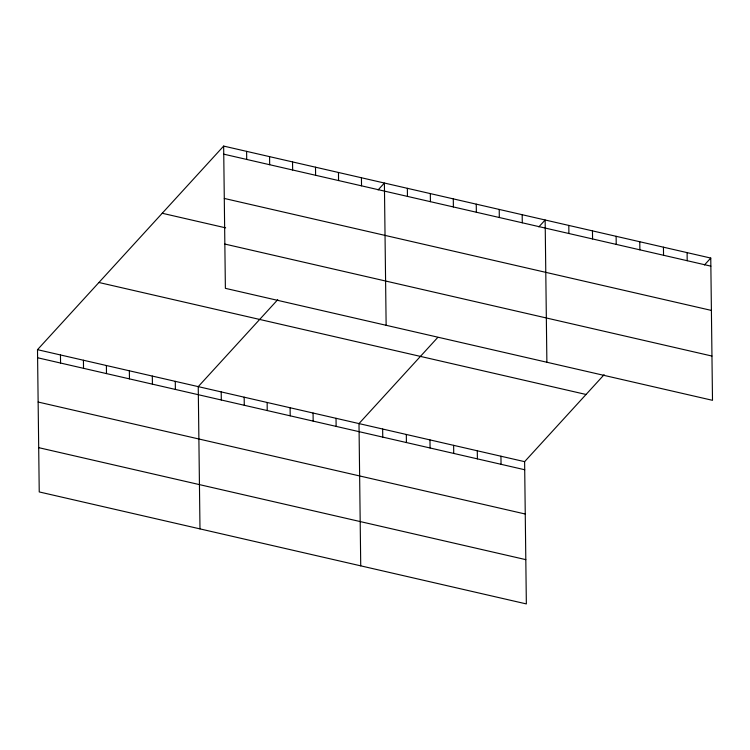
<?xml version="1.0" encoding="UTF-8"?>
<svg xmlns="http://www.w3.org/2000/svg" width="750" height="750" viewBox="0 0 750 750"><rect width="100%" height="100%" fill="white"/><g stroke="black" fill="none" stroke-linecap="round" stroke-linejoin="round"><path stroke-width="1.12" d="M604.125 374.7L524.616 461.663L526.35 603.919L39.234 491.934L37.5 349.678L223.65 146.081L710.766 258.066L712.5 400.322L225.384 288.337L223.65 146.081M277.762 299.662L198.244 386.625L199.987 528.891M378.094 189.928L384.394 183.038L386.137 325.294M437.756 337.444L358.997 423.581L360.731 565.847M538.847 226.884L545.147 219.994L546.881 362.25M704.466 264.956L710.766 258.066M223.753 154.162L710.859 266.147M224.288 198.441L711.403 310.425M162.225 213.262L225.647 227.85M224.85 244.059L711.956 356.053M98.925 282.488L586.041 394.472M37.5 349.678L524.616 461.663M37.603 357.759L524.709 469.744M38.138 402.037L525.253 514.022M38.7 447.656L525.806 559.641M687.103 252.628L687.197 260.709M663.441 247.191L663.544 255.272M639.778 241.753L639.881 249.834M616.125 236.306L616.219 244.397M592.463 230.869L592.566 238.95M568.8 225.431L568.903 233.513M522.178 214.716L522.281 222.797M499.219 209.438L499.312 217.519M500.953 456.225L501.047 464.306M476.25 204.15L476.353 212.241M477.291 450.778L477.394 458.869M453.291 198.872L453.384 206.962M453.637 445.341L453.731 453.431M430.322 193.594L430.425 201.675M429.975 439.903L430.069 447.984M407.362 188.316L407.456 196.397M406.312 434.466L406.416 442.547M382.65 429.028L382.753 437.109M361.434 177.759L361.528 185.841M338.466 172.481L338.569 180.562M336.028 418.303L336.131 426.394M315.506 167.194L315.6 175.284M313.069 413.025L313.163 421.106M292.538 161.916L292.641 170.006M290.1 407.747L290.203 415.828M269.578 156.638L269.672 164.719M267.141 402.469L267.234 410.55M246.609 151.359L246.713 159.441M244.172 397.191L244.275 405.272M221.213 391.913L221.306 399.994M175.284 381.347L175.378 389.438M152.316 376.069L152.419 384.15M129.356 370.791L129.45 378.872M106.388 365.512L106.491 373.594M83.428 360.234L83.522 368.316M60.459 354.956L60.562 363.038"/></g></svg>
